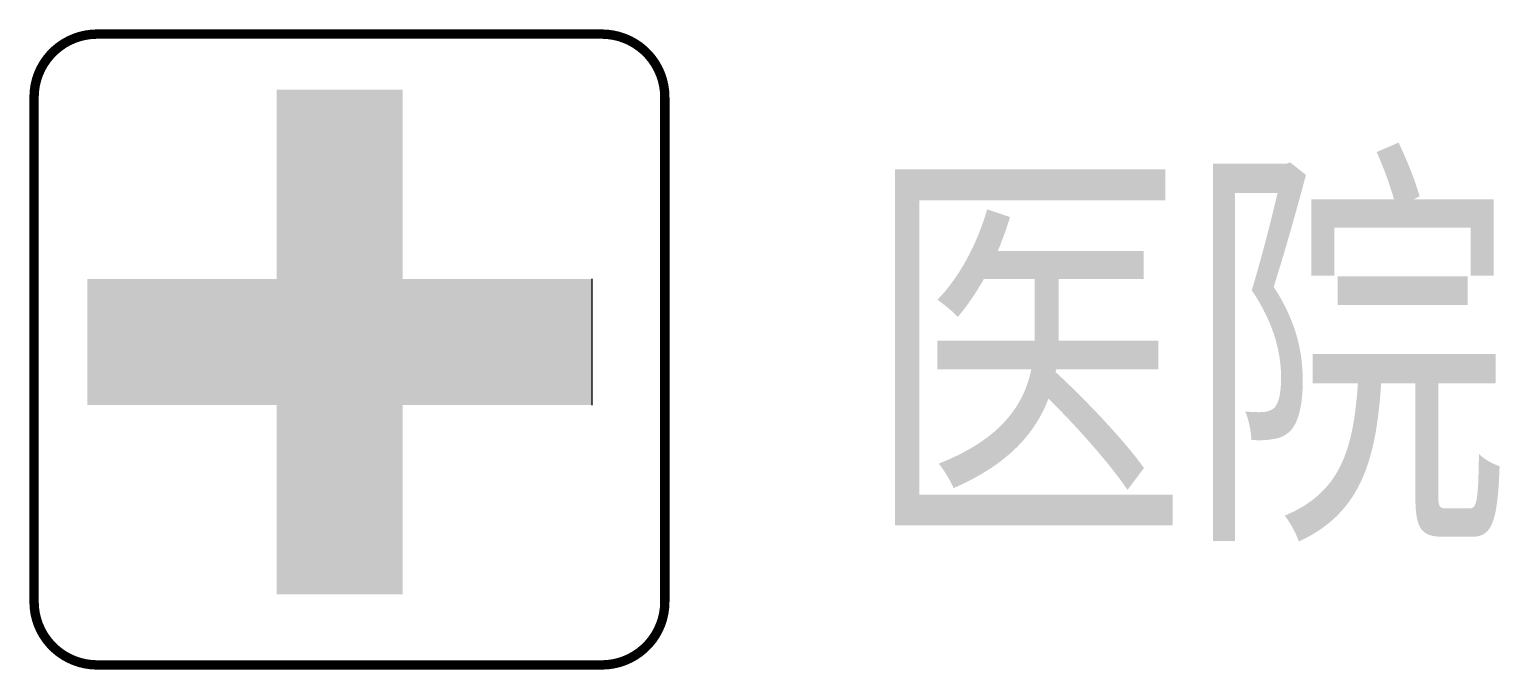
# Model space of a CAD drawing. Header units: millimetres. Extents: x -0.1 to 16.3, y -0.8 to 6.3.
import ezdxf

# ---------------------------------------------------------------- set-up
doc = ezdxf.new("R2010")
doc.units = ezdxf.units.MM
doc.layers.add('设施图块', color=7, linetype='Continuous')
doc.styles.add('设施块标注', font='SIMFANG.TTF', dxfattribs={"width": 0.75})

msp = doc.modelspace()

# ---------------------------------------------------------------- linework, layer by layer
at = {"layer": '设施图块', "color": 5}
msp.add_line((6.188, 3.582), (6.188, 2.183), dxfattribs=at)
at = {"layer": '设施图块', "color": 5, "const_width": 0.104}
msp.add_lwpolyline([(0, 5.598, -0.41422), (0.7, 6.298), (6.298, 6.298, -0.414214), (6.998, 5.598), (6.998, 0, -0.414214), (6.298, -0.7), (0.7, -0.7, -0.414214), (0, 0), (0, 5.598)], format="xyb", dxfattribs=at)
at = {"layer": '设施图块', "color": 5}
for points in [[(4.089, 5.682), (2.69, 5.682), (4.089, 3.582), (2.69, 3.582)], [(6.188, 3.582), (6.188, 2.183), (0.59, 3.582), (0.59, 2.183)], [(2.69, 2.183), (4.089, 2.183), (2.69, 0.083), (4.089, 0.083)]]:
    msp.add_solid(points, dxfattribs=at)

# ---------------------------------------------------------------- texts
at = {"layer": '设施图块', "style": '设施块标注', "width": 0.75}
msp.add_attdef('医院', (9.217, 1.046), '医院', height=3.5, dxfattribs=at)

doc.saveas('drawing.dxf')
